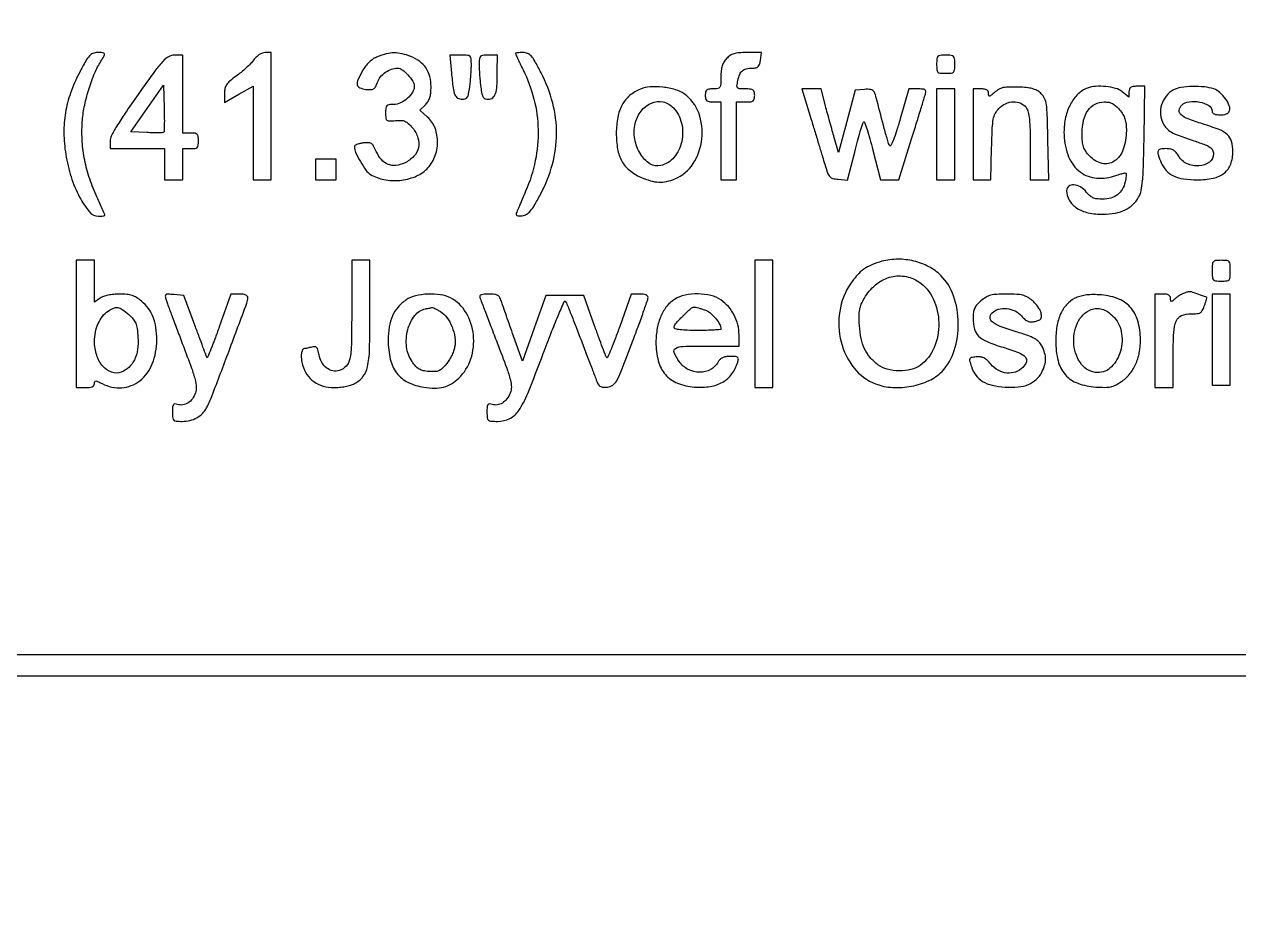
# Model space of a CAD drawing. Extents: x 56 to 1133, y 13 to 780.
# Drawn here: x 1006.15 to 1045.68, y 685.38 to 714.18 of the extents above; entities that cross this region are included whole.
import ezdxf

# ---------------------------------------------------------------- set-up
doc = ezdxf.new("R2010")
doc.units = 0
doc.header["$MEASUREMENT"] = 0

msp = doc.modelspace()

# ---------------------------------------------------------------- linework, layer by layer
for points in [[(1017.40694, 575.895877, -0.000001), (1070.584681, 576.252606, -0.000002), (1122.697079, 576.601864, -0.000762)], [(949.508039, 401.901185, -0.000001), (949.529232, 360.757398, -0.000095)], [(949.909968, 360.762414, -0.000001), (949.931161, 401.901185, -0.259795)], [(529.032925, 286.436984, -0.000002), (529.83462, 265.012438, -0.000004), (530.769888, 240.009811, -0.000003), (531.839084, 211.4154, 0.000001), (532.991169, 180.601107, 0.000001), (534.178651, 148.843697, 0.000001), (535.23949, 120.47627, 0.000003), (535.941746, 101.701946, 0.000115)], [(1130.14234, 577.288816, 0.000001), (1112.945079, 577.188951, 0.000111)], [(982.119406, 692.959489, 0.000005), (1054.580027, 692.958571, 0.000005), (1127.038215, 692.959144, 0.035582)], [(709.138363, 517.551959, 0.000072), (709.121796, 442.82444, 0.000019), (709.1172, 324.090018, -0.000009), (709.114218, 161.564965, -0.000147)], [(709.450724, 554.916273, 0.000002), (709.414274, 575.305401, 0.198447)], [(528.70788, 577.073614, 0.000003), (528.686579, 549.005158, 0.000159)], [(1130.319428, 549.297508, 0.000003), (1130.298148, 577.178284, 0.310328)], [(999.895262, 130.411957, -0.000016), (999.889323, 214.686923, -0.00001), (999.8874, 314.7966)], [(977.723738, 697.380759, -0.000011), (977.722823, 736.358283, -0.000011), (977.723684, 775.335814, -0.056695)], [(1131.442712, 775.016829, -0.000014), (1131.443689, 736.357733, -0.000014), (1131.442532, 697.691612, -0.046875)], [(949.534419, 437.103757, -0.000003), (949.50785, 417.314747, -0.198562)], [(949.93135, 417.399347, -0.000003), (949.904781, 437.177782, -0.000198)], [(1128.344614, 779.62665, 0.000013), (1110.344032, 779.647327, 0.00022)], [(1087.762707, 779.662731, 0.000072), (1054.539, 779.665964, 0.000045), (1012.645805, 779.660199, 0.000367), (993.484772, 779.641753, 0.000073), (980.860027, 779.618477, 0.065274)], [(867.494661, 577.364799, 0.000005), (856.344487, 577.379916, 0.00021)], [(1128.2679, 693.6777), (1055.1312, 693.652906, -0.000069), (1021.112034, 693.6461, -0.000238), (999.008298, 693.655279, -0.000033), (982.023297, 693.671557, -0.028092)], [(1130.3406, 435.948782, 0.000028), (1130.336459, 510.110125, 0.000161)]]:
    msp.add_lwpolyline(points, format="xyb")
for points in [[(1007.941847, 712.60695, 0.034251), (1007.654179, 711.94451, 0.043935), (1007.48765, 711.301443, 0.04449), (1007.43729, 710.645789, 0.036541), (1007.49715, 709.945846, 0.037741), (1007.6722, 709.210854, 0.044613), (1007.949325, 708.552496, 0.049852), (1008.268469, 708.072959, 0.22466), (1008.564661, 707.9328, 0.014497), (1008.643534, 707.935087, 0.023773), (1008.709964, 707.942123, 0.020449), (1008.760555, 707.95206, 0.346988), (1008.7704, 707.964538, 0.101573), (1008.765578, 707.988029, 0.000758), (1008.687163, 708.170227, 0.002804), (1008.595654, 708.378748, 0.00179), (1008.487041, 708.620188, -0.028452), (1008.25095, 709.229927, -0.032889), (1008.098785, 709.833955, -0.033623), (1008.029432, 710.440705, -0.03246), (1008.040744, 711.058536, -0.0322), (1008.11427, 711.553114, -0.022996), (1008.257075, 712.094407, -0.023336), (1008.441644, 712.599109, -0.045728), (1008.642338, 712.9766, 0.014185), (1008.750279, 713.151997, 0.231391), (1008.754878, 713.219007, 0.283295), (1008.705216, 713.255402, 0.020078), (1008.526027, 713.2626, 0.094565), (1008.379559, 713.234648, 0.11699), (1008.266036, 713.155295, 0.054852), (1008.145856, 712.986321, 0.007617)], [(1009.84905, 711.893118, 0.00508), (1009.429314, 711.288833, 0.014512), (1009.154061, 710.857418, 0.017263), (1008.980504, 710.542994, 0.118004), (1008.9396, 710.372092), (1008.9396, 710.1324), (1009.8279, 710.1324), (1010.7162, 710.1324), (1010.7162, 709.6248), (1010.7162, 709.1172), (1011.0123, 709.1172), (1011.3084, 709.1172), (1011.3084, 709.6248), (1011.3084, 710.1324), (1011.5622, 710.1324, 0.030723), (1011.705044, 710.141185, 0.167168), (1011.7737, 710.1747, 0.167168), (1011.807215, 710.243356, 0.030723), (1011.816, 710.3862, 0.030723), (1011.807215, 710.529044, 0.167168), (1011.7737, 710.5977, 0.167168), (1011.705044, 710.631215, 0.030723), (1011.5622, 710.64), (1011.3084, 710.64), (1011.3084, 711.909), (1011.3084, 713.178), (1011.03345, 713.176226, 0.126496), (1010.844652, 713.126383, 0.079068), (1010.664077, 712.984034, 0.029213), (1010.411634, 712.676296, 0.002837)], [(1013.611396, 713.016129, -0.03348), (1013.514846, 712.902329, -0.0138), (1013.370022, 712.76114, -0.013582), (1013.205803, 712.61771, -0.016993), (1013.045586, 712.494188, 0.017473), (1012.838345, 712.334095, 0.070599), (1012.731243, 712.216124, 0.097491), (1012.679136, 712.093501, 0.051908), (1012.662, 711.928883), (1012.662, 711.639048), (1013.1273, 711.901647), (1013.5926, 712.164247), (1013.5926, 710.640723), (1013.5926, 709.1172), (1013.8887, 709.1172), (1014.1848, 709.1172), (1014.1848, 711.1899), (1014.1848, 713.2626), (1013.98921, 713.2626, 0.090688), (1013.897006, 713.245738, 0.05412), (1013.797281, 713.195093, 0.048416), (1013.699098, 713.116539, 0.040675)], [(1017.645775, 713.127687, 0.04782), (1017.505523, 713.052994, 0.040778), (1017.373757, 712.949365, 0.039474), (1017.256473, 712.821931, 0.03827), (1017.159325, 712.676377, 0.022363), (1017.008554, 712.37758, 0.148324), (1016.987458, 712.213792, 0.256508), (1017.06519, 712.115394, 0.071068), (1017.262287, 712.063359, 0.029098), (1017.426604, 712.053812, 0.137095), (1017.516729, 712.07901, 0.139854), (1017.579769, 712.146983, 0.030731), (1017.643664, 712.294632, -0.084799), (1017.743688, 712.47089, -0.067774), (1017.903716, 712.62, -0.067929), (1018.097371, 712.720598, -0.086075), (1018.295726, 712.755, -0.16096), (1018.45002, 712.704009, -0.047836), (1018.636853, 712.535471, -0.048077), (1018.790243, 712.331653, -0.138137), (1018.8378, 712.1628, -0.139549), (1018.781275, 711.964216, -0.073766), (1018.614567, 711.767045, -0.071505), (1018.390505, 711.620603, -0.109465), (1018.164845, 711.5706, 0.030264), (1018.016498, 711.561613, 0.17704), (1017.948009, 711.526696, 0.163692), (1017.915233, 711.454156, 0.024972), (1017.9072, 711.293414, 0.02315), (1017.915157, 711.121641, 0.210299), (1017.95075, 711.05758, 0.172947), (1018.026194, 711.033696, 0.014792), (1018.231717, 711.047176, -0.032228), (1018.415259, 711.052803, -0.09352), (1018.538664, 711.025169, -0.088963), (1018.647, 710.953532, -0.027403), (1018.781617, 710.810271, -0.094139), (1018.961749, 710.48958, -0.137358), (1018.978191, 710.167779, -0.136022), (1018.824898, 709.881998, -0.091505), (1018.522896, 709.663847, -0.085166), (1018.24087, 709.584838, -0.123465), (1017.986034, 709.621391, -0.118304), (1017.771025, 709.776079, -0.074163), (1017.604693, 710.039293, 0.022266), (1017.516246, 710.217795, 0.122591), (1017.443723, 710.295875, 0.141419), (1017.34833, 710.325105, 0.033157), (1017.179744, 710.316681, 0.029434), (1017.069528, 710.297186, 0.043656), (1016.976525, 710.266244, 0.052449), (1016.911247, 710.229453, 0.242799), (1016.892, 710.192155, 0.108974), (1016.933264, 710.005073, 0.023859), (1017.086949, 709.711232, 0.024454), (1017.26916, 709.432206, 0.096499), (1017.418421, 709.292878, 0.093493), (1017.853987, 709.122861, 0.070371), (1018.368723, 709.099582, 0.070987), (1018.865066, 709.219495, 0.099155), (1019.246833, 709.467685, 0.104858), (1019.50396, 709.853605, 0.091072), (1019.599306, 710.330984, 0.093752), (1019.518253, 710.799042, 0.12021), (1019.273037, 711.159249), (1019.025598, 711.382398), (1019.206649, 711.563449, 0.058275), (1019.291822, 711.671182, 0.062646), (1019.34738, 711.793149, 0.051373), (1019.378022, 711.944586, 0.024252), (1019.3877, 712.144, 0.060522), (1019.346964, 712.479305, 0.086512), (1019.226564, 712.753033, 0.08709), (1019.021372, 712.96861, 0.062163), (1018.730338, 713.132233, 0.039658), (1018.447425, 713.222461, 0.058478), (1018.188636, 713.251733, 0.058315), (1017.929567, 713.220314, 0.03917)], [(1020.052282, 712.592899, 0.008758), (1020.105666, 712.110387, 0.065038), (1020.164391, 711.887481, 0.161132), (1020.256159, 711.780066, 0.136914), (1020.400452, 711.7398, 0.088715), (1020.502492, 711.758049, 0.166336), (1020.566738, 711.810384, 0.090243), (1020.608865, 711.916609, 0.015337), (1020.645201, 712.132308, 0.009175), (1020.665816, 712.306396, 0.00621), (1020.683196, 712.505453, 0.006258), (1020.695198, 712.698281, 0.012412), (1020.699, 712.851408, 0.017945), (1020.691467, 713.06124, 0.189466), (1020.655149, 713.137145, 0.174488), (1020.575378, 713.171299, 0.014761), (1020.348451, 713.178), (1019.997903, 713.178)], [(1020.9528, 712.851408, 0.012412), (1020.956602, 712.698281, 0.006258), (1020.968604, 712.505453, 0.00621), (1020.985984, 712.306396, 0.009175), (1021.006599, 712.132308, 0.015368), (1021.042888, 711.916967, 0.089834), (1021.084989, 711.810596, 0.165816), (1021.149065, 711.758131, 0.089603), (1021.250532, 711.7398, 0.172506), (1021.392751, 711.790372, 0.144879), (1021.48353, 711.923137, 0.064821), (1021.530869, 712.179612, 0.01272), (1021.543845, 712.64925), (1021.545, 713.178), (1021.2489, 713.178, 0.022491), (1021.065882, 713.169763, 0.188273), (1020.993125, 713.133522, 0.168453), (1020.959832, 713.055363, 0.017233)], [(1022.1372, 713.228982, 0.107636), (1022.142477, 713.204751, 0.001339), (1022.209234, 713.059794, 0.003879), (1022.288437, 712.89243, 0.002522), (1022.382422, 712.700232, -0.05298), (1022.737706, 711.738859, -0.05677), (1022.872192, 710.746585, -0.056254), (1022.780385, 709.741567, -0.050421), (1022.466707, 708.742569, 0.000009), (1022.364966, 708.505233, 0.000012), (1022.271424, 708.286997, 0.000009), (1022.193008, 708.104028, 0.000106), (1022.162076, 708.031808, 0.139526), (1022.155771, 707.98251, 0.256934), (1022.179646, 707.951302, 0.110857), (1022.24145, 707.939163, 0.022175), (1022.35422, 707.947208, 0.09878), (1022.495528, 707.992859, 0.088327), (1022.614975, 708.090562, 0.04635), (1022.746206, 708.275802, 0.008745), (1022.947469, 708.638806, 0.056067), (1023.336852, 709.623004, 0.065069), (1023.472086, 710.6204, 0.065069), (1023.346456, 711.619051, 0.056068), (1022.966561, 712.60695, 0.007621), (1022.762146, 712.986186, 0.054777), (1022.641707, 713.155225, 0.116761), (1022.528053, 713.23463, 0.094619), (1022.381573, 713.2626, 0.01292), (1022.287884, 713.260179, 0.021261), (1022.208984, 713.252725, 0.01672), (1022.148007, 713.242248, 0.355767)], [(1029.004547, 713.066797, 0.054259), (1028.918535, 712.952657, 0.059118), (1028.862012, 712.825835, 0.049969), (1028.830625, 712.672036, 0.02537), (1028.8206, 712.474597, -0.011144), (1028.815018, 712.224193, -0.13199), (1028.785908, 712.132383, -0.216541), (1028.719808, 712.089566, -0.037092), (1028.5668, 712.0782, 0.030103), (1028.43029, 712.069974, 0.144586), (1028.35953, 712.039425, 0.173074), (1028.323708, 711.978747, 0.047675), (1028.313, 711.8667, 0.047675), (1028.323708, 711.754653, 0.173074), (1028.35953, 711.693975, 0.144586), (1028.43029, 711.663426, 0.030103), (1028.5668, 711.6552), (1028.8206, 711.6552), (1028.8206, 710.3862), (1028.8206, 709.1172), (1029.0744, 709.1172), (1029.3282, 709.1172), (1029.3282, 710.3862), (1029.3282, 711.6552), (1029.6243, 711.6552, 0.021436), (1029.790588, 711.662333, 0.13443), (1029.86964, 711.691457, 0.189121), (1029.908669, 711.751456, 0.050766), (1029.9204, 711.8667, 0.051322), (1029.908498, 711.982351, 0.191288), (1029.868968, 712.042278, 0.132769), (1029.788633, 712.07121, 0.020424), (1029.617578, 712.0782, -0.014962), (1029.424919, 712.083966, -0.19928), (1029.362462, 712.114387, -0.219462), (1029.343194, 712.178475, -0.01841), (1029.374407, 712.35315, -0.042009), (1029.436263, 712.554821, -0.122229), (1029.520899, 712.672172, -0.127421), (1029.648248, 712.73357, -0.047525), (1029.847348, 712.753705, 0.049551), (1029.963831, 712.76596, 0.143843), (1030.034589, 712.803663, 0.127699), (1030.078615, 712.876866, 0.035445), (1030.107646, 713.0088), (1030.144896, 713.2626), (1029.666695, 713.2626, 0.016517), (1029.410541, 713.254136, 0.05542), (1029.245519, 713.224654, 0.076651), (1029.121152, 713.166026, 0.05583)], [(1035.8424, 712.8819, 0.021868), (1035.850276, 712.701904, 0.176278), (1035.8847, 712.6281, 0.176278), (1035.958504, 712.593676, 0.021868), (1036.1385, 712.5858, 0.021868), (1036.318496, 712.593676, 0.176278), (1036.3923, 712.6281, 0.176278), (1036.426724, 712.701904, 0.021868), (1036.4346, 712.8819, 0.021868), (1036.426724, 713.061896, 0.176278), (1036.3923, 713.1357, 0.176278), (1036.318496, 713.170124, 0.021868), (1036.1385, 713.178, 0.021868), (1035.958504, 713.170124, 0.176278), (1035.8847, 713.1357, 0.176278), (1035.850276, 713.061896, 0.021868)], [(1010.687158, 710.667358, -0.188439), (1010.656226, 710.653807, -0.005369), (1010.509203, 710.649448, -0.010203), (1010.333469, 710.649712, -0.006759), (1010.131824, 710.656859), (1009.61243, 710.6823), (1010.143165, 711.4437), (1010.6739, 712.2051), (1010.698499, 711.454199, -0.004615), (1010.70533, 711.163792, -0.007176), (1010.705315, 710.913318, -0.002773), (1010.701051, 710.699725, -0.192292)], [(1026.19974, 712.072953, 0.076451), (1025.850385, 711.858334, 0.092085), (1025.607365, 711.560048, 0.079947), (1025.465524, 711.159637, 0.043686), (1025.416723, 710.639652, 0.044185), (1025.459443, 710.12018, 0.083381), (1025.597994, 709.724401, 0.094486), (1025.843543, 709.427813, 0.071269), (1026.205357, 709.206701, 0.02889), (1026.532604, 709.087805, 0.059665), (1026.80038, 709.041414, 0.066712), (1027.051716, 709.061784, 0.045451), (1027.325617, 709.147997, 0.152734), (1027.916632, 709.644695, 0.115249), (1028.200588, 710.449264, 0.11509), (1028.098873, 711.29727, 0.152024), (1027.630441, 711.913101, 0.085921), (1027.338849, 712.053006, 0.04119), (1026.930133, 712.133137, 0.041192), (1026.514077, 712.145177, 0.086433)], [(1031.760384, 711.08415, -0.000048), (1031.885612, 710.669446, -0.000045), (1032.013568, 710.24542, -0.000045), (1032.12709, 709.868985, -0.000154), (1032.200624, 709.6248, 0.012319), (1032.293478, 709.341601, 0.097275), (1032.363619, 709.22336, 0.148915), (1032.460998, 709.164218, 0.041329), (1032.639198, 709.134083), (1032.937808, 709.108667), (1033.175685, 710.022383, -0.003577), (1033.270713, 710.376976, -0.005324), (1033.359386, 710.685761, -0.002463), (1033.438801, 710.946908, -0.104207), (1033.46701, 710.997599, -0.573152), (1033.496062, 710.992145, -0.006092), (1033.577581, 710.755817, -0.011219), (1033.669446, 710.456233, -0.006279), (1033.768367, 710.088149), (1034.016276, 709.1172), (1034.316657, 709.1172), (1034.617037, 709.1172), (1035.029696, 710.44965, 0.000328), (1035.19075, 710.970898, 0.000468), (1035.333088, 711.434182, 0.000257), (1035.452896, 711.826158, 0.006976), (1035.483044, 711.93015, 0.099144), (1035.488282, 712.004249, 0.23279), (1035.458457, 712.049327, 0.114389), (1035.383651, 712.072556, 0.018324), (1035.229704, 712.0782), (1034.935674, 712.0782), (1034.656024, 711.098377, -0.007149), (1034.537427, 710.704282, -0.017418), (1034.43586, 710.418471, -0.019901), (1034.353599, 710.232307, -0.604925), (1034.31341, 710.231227, -0.047651), (1034.281559, 710.303644, -0.005558), (1034.227892, 710.472335, -0.006632), (1034.168819, 710.674989, -0.005378), (1034.110701, 710.8938, 0.001435), (1033.879788, 711.791647, 0.057547), (1033.806477, 711.980901, 0.236125), (1033.704445, 712.054129, 0.060869), (1033.495834, 712.061885), (1033.188794, 712.0359), (1032.920922, 711.0207), (1032.65305, 710.0055), (1032.511411, 710.490749, -0.002374), (1032.44678, 710.716144, -0.001268), (1032.368919, 710.995342, -0.001262), (1032.290864, 711.280809, -0.00197), (1032.225229, 711.527099), (1032.080686, 712.0782), (1031.770397, 712.0782), (1031.460109, 712.0782)], [(1037.9574, 712.107299, 0.034118), (1037.898313, 712.078644, 0.01507), (1037.824287, 712.033269, 0.014834), (1037.748422, 711.98028, 0.019323), (1037.68245, 711.927149, -0.010407), (1037.593191, 711.852602, -0.189584), (1037.558432, 711.841838, -0.36006), (1037.53882, 711.860691, -0.028491), (1037.5344, 711.938188, 0.124212), (1037.518446, 712.001419, 0.144075), (1037.474911, 712.045382, 0.093971), (1037.397975, 712.070599, 0.032345), (1037.2806, 712.0782), (1037.0268, 712.0782), (1037.0268, 710.5977), (1037.0268, 709.1172), (1037.316, 709.1172), (1037.605201, 709.1172), (1037.63325, 710.168142, -0.004199), (1037.655592, 710.804711, -0.034568), (1037.688158, 711.092736, -0.07525), (1037.75094, 711.274888, -0.068267), (1037.866397, 711.437142, -0.093329), (1038.085809, 711.597085, -0.102871), (1038.340929, 711.659181, -0.113664), (1038.579919, 711.612569, -0.136031), (1038.756303, 711.467176, -0.094563), (1038.821721, 711.321644, -0.03263), (1038.860594, 711.093333, -0.020483), (1038.882072, 710.74987, -0.005373), (1038.888, 710.198176), (1038.888, 709.1172), (1039.190055, 709.1172), (1039.49211, 709.1172), (1039.465005, 710.426384, 0.002949), (1039.4438, 711.223445, 0.027431), (1039.413776, 711.566303, 0.06762), (1039.356462, 711.76772, 0.093714), (1039.250836, 711.922398, 0.061301), (1039.134476, 712.013139, 0.059332), (1038.998332, 712.074158, 0.045067), (1038.821142, 712.112434, 0.018112), (1038.574036, 712.133852, 0.010704), (1038.377231, 712.139528, 0.012615), (1038.190883, 712.136209, 0.011537), (1038.034471, 712.125854, 0.073672)], [(1040.7492, 712.103053, 0.107922), (1040.443557, 711.90909, 0.075679), (1040.199527, 711.58081, 0.067033), (1040.04136, 711.153229, 0.055165), (1039.9878, 710.669251, 0.082957), (1040.10888, 709.944501, 0.129536), (1040.458223, 709.421286, 0.146911), (1040.98371, 709.178557, 0.118746), (1041.60506, 709.238018, -0.010028), (1041.747001, 709.283758, -0.015367), (1041.871848, 709.317096, -0.009814), (1041.975124, 709.339173, -0.249057), (1042.001797, 709.331003, -0.202473), (1042.011909, 709.30611, -0.016497), (1042.008554, 709.234293, -0.020096), (1041.997917, 709.145972, -0.014041), (1041.979155, 709.047422, -0.076931), (1041.885955, 708.806962, -0.09984), (1041.730034, 708.630024, -0.096143), (1041.512733, 708.522974, -0.066608), (1041.24049, 708.486545, -0.031007), (1041.060729, 708.497704, -0.072618), (1040.931224, 708.533402, -0.078952), (1040.823933, 708.602404, -0.042163), (1040.71532, 708.717273, 0.088507), (1040.526035, 708.883659, 0.114932), (1040.307172, 708.955142, 0.180128), (1040.142029, 708.909508, 0.240682), (1040.0724, 708.773238, 0.132706), (1040.158791, 708.453473, 0.116743), (1040.397543, 708.202362, 0.092138), (1040.776914, 708.044451, 0.055), (1041.264772, 707.995116, 0.042198), (1041.659907, 708.03215, 0.067288), (1041.982297, 708.136194, 0.077198), (1042.233757, 708.308463, 0.07914), (1042.418618, 708.547582, 0.073741), (1042.498317, 708.763936, 0.028748), (1042.545507, 709.079907, 0.015643), (1042.575194, 709.578352, 0.002937), (1042.5956, 710.49195), (1042.6231, 712.1628), (1042.36295, 712.1628, 0.028985), (1042.230175, 712.155097, 0.119857), (1042.15533, 712.127395, 0.170683), (1042.116034, 712.074575, 0.075523), (1042.1028, 711.98746), (1042.1028, 711.812119), (1041.879891, 711.98746, 0.100033), (1041.668446, 712.0941, 0.041482), (1041.352361, 712.153185, 0.04125), (1041.019089, 712.15966, 0.071984)], [(1043.550312, 712.04474, 0.099075), (1043.312791, 711.843208, 0.093265), (1043.164888, 711.561651, 0.093868), (1043.129997, 711.247202, 0.101975), (1043.21495, 710.951688, 0.069093), (1043.330776, 710.789838, 0.074701), (1043.483591, 710.670609, 0.04071), (1043.732722, 710.55573, 0.007235), (1044.2178, 710.3862, -0.007966), (1044.581772, 710.258398, -0.058352), (1044.746092, 710.174891, -0.13289), (1044.824124, 710.085886, -0.114389), (1044.8523, 709.96434, -0.234102), (1044.719818, 709.696891, -0.146633), (1044.386166, 709.571395, -0.123062), (1043.992358, 709.641561, -0.159424), (1043.722433, 709.886745, 0.041101), (1043.639949, 710.007478, 0.088932), (1043.555111, 710.080677, 0.090204), (1043.450939, 710.119243, 0.043201), (1043.30835, 710.131865, 0.044485), (1043.121205, 710.115549, 0.274523), (1043.050991, 710.054988, 0.165237), (1043.051491, 709.938285, 0.015997), (1043.153635, 709.670002, 0.089941), (1043.315282, 709.420662, 0.093819), (1043.552088, 709.248319, 0.074634), (1043.881349, 709.14897, 0.036029), (1044.321675, 709.1172, 0.051379), (1044.846076, 709.171229, 0.116141), (1045.205602, 709.338987, 0.138703), (1045.414002, 709.626426, 0.088146), (1045.4868, 710.036158, 0.067097), (1045.442422, 710.365374, 0.141705), (1045.309039, 710.583161, 0.092496), (1045.037251, 710.751774, 0.01869), (1044.497999, 710.93855, -0.017067), (1044.025886, 711.100358, -0.092286), (1043.795592, 711.241036, -0.245327), (1043.741402, 711.386223, -0.166893), (1043.820423, 711.54788, -0.168944), (1044.057182, 711.662443, -0.076988), (1044.40515, 711.649308, -0.08421), (1044.706584, 711.536045, -0.266918), (1044.81, 711.356123, 0.31897), (1044.875826, 711.263436, 0.083497), (1045.066092, 711.230949, 0.075643), (1045.270235, 711.261487, 0.230165), (1045.369926, 711.35472, 0.186497), (1045.369526, 711.524811, 0.059981), (1045.248457, 711.751288, 0.057927), (1045.064246, 711.958599, 0.098612), (1044.865162, 712.075785, 0.060141), (1044.562674, 712.141934, 0.029699), (1044.168963, 712.156024, 0.029004), (1043.790414, 712.125067, 0.091887)], [(1027.274944, 711.46485, -0.129685), (1027.541201, 710.963086, -0.111796), (1027.545545, 710.364742, -0.119337), (1027.296057, 709.85214, -0.161814), (1026.862705, 709.580787, -0.206544), (1026.511879, 709.640564, -0.112155), (1026.201501, 709.959822, -0.09323), (1026.019138, 710.441394, -0.099804), (1026.030644, 710.944277, -0.107628), (1026.223045, 711.356964, -0.131722), (1026.558651, 711.61645, -0.151694), (1026.942684, 711.653099, -0.156013)], [(1041.79918, 711.394909, -0.037655), (1041.90705, 711.245154, -0.059517), (1041.972954, 711.101478, -0.053438), (1042.00738, 710.935398, -0.02441), (1042.0182, 710.713908, -0.082948), (1041.917478, 710.110944, -0.159808), (1041.625089, 709.724702, -0.214926), (1041.2282, 709.651464, -0.145643), (1040.825442, 709.887547, -0.03397), (1040.693949, 710.049012, -0.075438), (1040.622989, 710.190475, -0.061719), (1040.589444, 710.363898, -0.016948), (1040.58, 710.642456, -0.057088), (1040.628167, 711.062948, -0.097642), (1040.772592, 711.383963, -0.1201), (1041.002601, 711.583388, -0.119374), (1041.2991, 711.6552, -0.049183), (1041.444661, 711.640847, -0.070954), (1041.566521, 711.597981, -0.064528), (1041.679569, 711.519174, -0.033418)], [(1007.8398, 704.4219), (1007.8398, 702.3492), (1008.1359, 702.3492, 0.025282), (1008.272798, 702.356126, 0.077648), (1008.362331, 702.379569, 0.133098), (1008.413079, 702.420249, 0.158928), (1008.432, 702.478273, -0.079818), (1008.442397, 702.542987, -0.323694), (1008.4729, 702.565045, -0.110798), (1008.533771, 702.551389, -0.008965), (1008.681599, 702.478273, 0.136262), (1009.321184, 702.344359, 0.153276), (1009.905582, 702.570117, 0.132532), (1010.314566, 703.125854, 0.092036), (1010.460542, 703.895867, 0.035467), (1010.432855, 704.307844, 0.059442), (1010.34484, 704.643075, 0.066242), (1010.189353, 704.922497, 0.057867), (1009.959812, 705.1661, 0.035125), (1009.801281, 705.281514, 0.062123), (1009.654771, 705.349591, 0.055305), (1009.484574, 705.384161, 0.022477), (1009.248033, 705.3948, 0.023969), (1009.057522, 705.385662, 0.02772), (1008.877916, 705.358281, 0.030275), (1008.725287, 705.316493, 0.070928), (1008.620024, 705.263103), (1008.432, 705.131406), (1008.432, 705.813003), (1008.432, 706.4946), (1008.1359, 706.4946), (1007.8398, 706.4946)], [(1016.804709, 704.86605, -0.004296), (1016.793164, 703.739024, -0.046055), (1016.742629, 703.28513, -0.132604), (1016.623183, 703.047989, -0.134095), (1016.401083, 702.904395, -0.130298), (1016.191161, 702.89427, -0.112275), (1015.990314, 702.987492, -0.099695), (1015.831754, 703.170518, -0.082616), (1015.743114, 703.413118, 0.019603), (1015.705512, 703.577678, 0.121336), (1015.66385, 703.652981, 0.202903), (1015.603209, 703.680323, 0.071477), (1015.506511, 703.668714, -0.006343), (1015.433757, 703.650174, -0.007238), (1015.363681, 703.634331, -0.006622), (1015.30391, 703.622548, -0.040061), (1015.272501, 703.619355, 0.277291), (1015.204244, 703.57635, 0.087153), (1015.167831, 703.455964, 0.06006), (1015.167852, 703.281315, 0.037343), (1015.207552, 703.080049, 0.080936), (1015.347364, 702.775935, 0.0892), (1015.572845, 702.543574, 0.086181), (1015.872105, 702.398808, 0.069768), (1016.225892, 702.3492, 0.026226), (1016.405161, 702.35861, 0.021172), (1016.595918, 702.386898, 0.021661), (1016.770091, 702.428208, 0.050307), (1016.894769, 702.477532, 0.108404), (1017.169524, 702.705786, 0.112328), (1017.319131, 703.025308, 0.047706), (1017.385272, 703.579225, 0.005876), (1017.3996, 704.798399), (1017.3996, 706.4946), (1017.1035, 706.4946), (1016.8074, 706.4946)], [(1034.063196, 706.462014, 0.033814), (1033.73078, 706.349881, 0.057062), (1033.473918, 706.207232, 0.056715), (1033.254904, 706.009548, 0.032967), (1033.03823, 705.728819, 0.109747), (1032.687788, 704.832743, 0.100523), (1032.73359, 703.841955, 0.105818), (1033.154212, 702.987449, 0.135244), (1033.858435, 702.470024, 0.078144), (1034.409986, 702.353135, 0.060054), (1035.025123, 702.394471, 0.061456), (1035.596641, 702.577431, 0.094236), (1036.018414, 702.878854, 0.115692), (1036.418176, 703.557981, 0.078806), (1036.547655, 704.448543, 0.078891), (1036.395245, 705.334487, 0.116474), (1035.978119, 706.000224, 0.073608), (1035.585532, 706.287803, 0.062239), (1035.103609, 706.469725, 0.060699), (1034.579533, 706.530465, 0.063052)], [(1044.81, 706.1562, 0.01583), (1044.816754, 705.942921, 0.165362), (1044.849656, 705.863121, 0.192545), (1044.922092, 705.826187, 0.022778), (1045.1061, 705.8178, 0.022778), (1045.290108, 705.826187, 0.192545), (1045.362544, 705.863121, 0.165362), (1045.395446, 705.942921, 0.01583), (1045.4022, 706.1562, 0.01583), (1045.395446, 706.369479, 0.165362), (1045.362544, 706.449279, 0.192545), (1045.290108, 706.486213, 0.022778), (1045.1061, 706.4946, 0.022778), (1044.922092, 706.486213, 0.192545), (1044.849656, 706.449279, 0.165362), (1044.816754, 706.369479, 0.01583)], [(1035.258839, 705.795967, -0.139673), (1035.732709, 705.240969, -0.103191), (1035.912616, 704.449478, -0.102887), (1035.761197, 703.650094, -0.138001), (1035.307446, 703.073253, -0.099055), (1035.006967, 702.934523, -0.062579), (1034.621869, 702.891961, -0.062313), (1034.236104, 702.946081, -0.095333), (1033.933448, 703.093754, -0.05421), (1033.675756, 703.334949, -0.067343), (1033.497198, 703.610088, -0.060656), (1033.385945, 703.945794, -0.034393), (1033.330318, 704.370995, -0.014514), (1033.3203, 704.68099, -0.04552), (1033.338535, 704.888376, -0.055924), (1033.391326, 705.065019, -0.031431), (1033.491849, 705.265398, -0.084364), (1033.849069, 705.692832, -0.104026), (1034.304189, 705.940879, -0.111428), (1034.79578, 705.975229, -0.109018)], [(1010.76234, 705.210002, 0.012698), (1010.806661, 705.079571, 0.00077), (1010.949916, 704.692534, 0.00115), (1011.122341, 704.232129, 0.00085), (1011.315147, 703.723506, -0.003569), (1011.590337, 702.985468, -0.023715), (1011.707281, 702.610527, -0.049971), (1011.744973, 702.369398, -0.097968), (1011.717946, 702.17777, -0.070663), (1011.61862, 701.985351, -0.094728), (1011.477215, 701.849793, -0.107072), (1011.310067, 701.786483, -0.114514), (1011.136004, 701.800314, 0.068308), (1011.0473, 701.815626, 0.260012), (1010.999091, 701.79088, 0.132287), (1010.975209, 701.719945, 0.01543), (1010.97, 701.551201, 0.021286), (1010.977962, 701.36427, 0.18426), (1011.013546, 701.290524, 0.172668), (1011.090442, 701.256659, 0.01822), (1011.289576, 701.2494, 0.059243), (1011.538709, 701.279023, 0.068917), (1011.76058, 701.36618, 0.071383), (1011.944266, 701.507113, 0.070724), (1012.081585, 701.69442, 0.031901), (1012.261764, 702.089774, 0.001313), (1012.813186, 703.549385, 0.000539), (1013.391497, 705.097489, 0.089344), (1013.4234, 705.274603, 0.175296), (1013.40473, 705.32622, 0.11698), (1013.353942, 705.364331, 0.073416), (1013.268744, 705.387388, 0.029816), (1013.14845, 705.394386), (1012.8735, 705.393973), (1012.495359, 704.32921, -0.00412), (1012.348332, 703.925785, -0.007434), (1012.220262, 703.598115, -0.003411), (1012.110877, 703.335217, -0.674404), (1012.089865, 703.335574, -0.002511), (1012.069838, 703.388444, -0.000045), (1011.96423, 703.671596, -0.000113), (1011.84126, 704.001619, -0.000075), (1011.700582, 704.3796), (1011.33865, 705.3525), (1011.019962, 705.379202, 0.010938), (1010.824152, 705.391302, 0.156501), (1010.757657, 705.372853, 0.292446), (1010.736076, 705.324611, 0.038468)], [(1018.575361, 705.202764, 0.067567), (1018.313818, 704.97157, 0.073545), (1018.132166, 704.685125, 0.0652), (1018.026705, 704.329272, 0.039434), (1017.991931, 703.890433, 0.055512), (1018.060741, 703.271176, 0.107579), (1018.270027, 702.821859, 0.117389), (1018.632292, 702.524784, 0.074226), (1019.156003, 702.359929, 0.037677), (1019.50744, 702.331236, 0.06558), (1019.797227, 702.367598, 0.071816), (1020.049468, 702.474001, 0.05541), (1020.286822, 702.655669, 0.123262), (1020.681649, 703.283295, 0.104695), (1020.76595, 704.063666, 0.108391), (1020.527843, 704.789567, 0.141087), (1020.022028, 705.267989, 0.082139), (1019.695104, 705.373917, 0.04866), (1019.284766, 705.395351, 0.048855), (1018.881174, 705.337369, 0.08738)], [(1020.973786, 705.28905, 0.002521), (1021.003062, 705.21106, 0.000049), (1021.156413, 704.80883, 0.000117), (1021.335542, 704.339453, 0.000079), (1021.540603, 703.80276, -0.002919), (1021.850615, 702.977348, -0.024861), (1021.96891, 702.599928, -0.059341), (1022.001024, 702.364335, -0.102768), (1021.964262, 702.170977, -0.064233), (1021.854365, 701.979476, -0.090711), (1021.709522, 701.847065, -0.104431), (1021.543746, 701.786259, -0.113174), (1021.372604, 701.800314, 0.068308), (1021.2839, 701.815626, 0.260012), (1021.235691, 701.79088, 0.132287), (1021.211809, 701.719945, 0.01543), (1021.2066, 701.551201, 0.022092), (1021.214994, 701.361303, 0.196927), (1021.252623, 701.288535, 0.163439), (1021.334323, 701.255839, 0.014167), (1021.561521, 701.2494, 0.119766), (1021.948938, 701.343549, 0.126739), (1022.24047, 701.603884, 0.051719), (1022.534903, 702.160724, 0.006236), (1023.038182, 703.456106, -0.003785), (1023.295648, 704.128539, -0.006499), (1023.52174, 704.684509, -0.001881), (1023.721652, 705.153425, -0.53735), (1023.756939, 705.159769, -0.093092), (1023.790945, 705.107509, -0.001294), (1023.934752, 704.756296, -0.003577), (1024.097883, 704.346553, -0.002341), (1024.28034, 703.872, 0.000161), (1024.462887, 703.390965, 0.000225), (1024.626504, 702.960815, 0.000135), (1024.764629, 702.598471, 0.002957), (1024.805701, 702.492695, 0.093622), (1024.849206, 702.423764, 0.112508), (1024.912466, 702.38076, 0.084231), (1025.002901, 702.361966, 0.033482), (1025.130027, 702.365795, 0.130501), (1025.300631, 702.429347, 0.111953), (1025.428986, 702.572285, 0.034296), (1025.575303, 702.882957, 0.002373), (1025.922822, 703.7874, 0.002335), (1026.125469, 704.330009, 0.003532), (1026.296294, 704.804318, 0.001384), (1026.438788, 705.21251, 0.083213), (1026.451694, 705.28905, 0.218281), (1026.432215, 705.331656, 0.086759), (1026.375734, 705.365441, 0.059963), (1026.288289, 705.387417, 0.031994), (1026.17685, 705.394386), (1025.9019, 705.393973), (1025.526956, 704.338181, -0.004933), (1025.379845, 703.936549, -0.008535), (1025.248602, 703.606077, -0.003223), (1025.132935, 703.333681, -0.529603), (1025.105885, 703.328515, -0.104033), (1025.079603, 703.368799, -0.00135), (1024.97055, 703.65159, -0.003839), (1024.84735, 703.981217, -0.002502), (1024.709942, 704.363571), (1024.360126, 705.3525), (1023.739112, 705.3525), (1023.118097, 705.3525), (1022.740804, 704.280979), (1022.363512, 703.209459), (1022.072657, 704.027179, -0.000734), (1021.954682, 704.360407, -0.000793), (1021.840716, 704.685461, -0.000747), (1021.743827, 704.964561, -0.003833), (1021.691507, 705.11985, 0.033611), (1021.628764, 705.274906, 0.13667), (1021.562039, 705.35047, 0.120805), (1021.461157, 705.385627, 0.023727), (1021.267954, 705.3948, 0.018481), (1021.117215, 705.389226, 0.0679), (1021.024063, 705.369419, 0.155401), (1020.979738, 705.335482, 0.245533)], [(1027.314031, 705.223536, 0.088497), (1027.062324, 705.000965, 0.06505), (1026.870356, 704.680932, 0.057635), (1026.749281, 704.282828, 0.044203), (1026.707589, 703.8297, 0.063391), (1026.783344, 703.217983, 0.115241), (1027.014442, 702.773319, 0.121991), (1027.407749, 702.492979, 0.076212), (1027.962128, 702.366482, 0.055768), (1028.475108, 702.386608, 0.093006), (1028.881865, 702.528715, 0.104378), (1029.178161, 702.793658, 0.086003), (1029.367392, 703.17405, 0.045931), (1029.389008, 703.281659, 0.258211), (1029.367028, 703.333798, 0.152882), (1029.300202, 703.359185, 0.014911), (1029.125378, 703.3644, 0.033502), (1028.98067, 703.354693, 0.071928), (1028.873356, 703.324117, 0.08852), (1028.793386, 703.26967, 0.076414), (1028.732315, 703.188315, -0.145318), (1028.486054, 702.939387, -0.127637), (1028.13062, 702.849286, -0.119547), (1027.757708, 702.941968, -0.118159), (1027.466824, 703.195447, -0.050745), (1027.300076, 703.488462, -0.384391), (1027.34573, 703.627163, -0.123711), (1027.579432, 703.692516, -0.006627), (1028.3553, 703.7028), (1029.4128, 703.7028), (1029.4128, 704.06367, 0.06111), (1029.372218, 704.394473, 0.058732), (1029.252765, 704.710422, 0.059213), (1029.064302, 704.987628, 0.064208), (1028.820643, 705.20445, 0.091058), (1028.495395, 705.348656, 0.05582), (1028.077999, 705.400761, 0.055447), (1027.655379, 705.359163, 0.084857)], [(1037.287091, 705.17578, 0.03318), (1037.152773, 705.046615, 0.078278), (1037.076558, 704.930888, 0.076329), (1037.038538, 704.795504, 0.030364), (1037.0268, 704.602404, 0.065178), (1037.072175, 704.255793, 0.136977), (1037.208958, 704.02373, 0.095723), (1037.483277, 703.845933, 0.022041), (1038.005429, 703.661153, -0.016288), (1038.507688, 703.489886, -0.109658), (1038.726541, 703.346611, -0.277442), (1038.763184, 703.191123, -0.119455), (1038.647932, 703.002132, -0.115653), (1038.412094, 702.855873, -0.107206), (1038.128931, 702.824245, -0.101286), (1037.845071, 702.913374, -0.092524), (1037.608476, 703.108904, 0.02808), (1037.484506, 703.241505, 0.074301), (1037.378678, 703.31619, 0.089181), (1037.267739, 703.349094, 0.054347), (1037.130668, 703.349348, 0.021338), (1036.97244, 703.325531, 0.232688), (1036.92259, 703.287689, 0.185708), (1036.915972, 703.219683, 0.013134), (1036.97272, 703.033924, 0.079995), (1037.119675, 702.753299, 0.09586), (1037.340029, 702.553062, 0.080396), (1037.651367, 702.42653, 0.040519), (1038.071983, 702.365288, 0.038758), (1038.500143, 702.371235, 0.074332), (1038.833087, 702.452626, 0.090403), (1039.084207, 702.613043, 0.086406), (1039.267268, 702.854031, 0.04494), (1039.358672, 703.07803, 0.074386), (1039.388949, 703.279574, 0.074476), (1039.358908, 703.480983, 0.045158), (1039.26779, 703.704559, 0.074838), (1039.168215, 703.842096, 0.072435), (1039.03155, 703.946019, 0.042805), (1038.814912, 704.042752, 0.009587), (1038.429971, 704.168282, -0.014126), (1037.91036, 704.342962, -0.077992), (1037.653273, 704.486167, -0.228258), (1037.583412, 704.627855, -0.201318), (1037.646209, 704.781466, -0.131139), (1037.852486, 704.900838, -0.090977), (1038.12233, 704.923114, -0.0869), (1038.393852, 704.847251, -0.104026), (1038.604314, 704.686217, 0.030023), (1038.718535, 704.568515, 0.087565), (1038.813764, 704.508054, 0.102052), (1038.915141, 704.488808, 0.050145), (1039.046158, 704.504075, 0.033068), (1039.17172, 704.540496, 0.143152), (1039.233652, 704.585918, 0.164557), (1039.256664, 704.653666, 0.047567), (1039.246168, 704.765206, 0.072513), (1039.21329, 704.86006, 0.031793), (1039.144514, 704.974279, 0.030626), (1039.054784, 705.088288, 0.035832), (1038.956069, 705.184227, 0.04357), (1038.798669, 705.294806, 0.069292), (1038.646489, 705.356823, 0.049473), (1038.449189, 705.386591, 0.012721), (1038.1266, 705.3948, 0.012718), (1037.800466, 705.386503, 0.051128), (1037.603665, 705.356148, 0.070663), (1037.45051, 705.292063, 0.040552)], [(1040.342474, 705.257733, 0.092695), (1040.073086, 705.050324, 0.077711), (1039.876795, 704.747222, 0.065092), (1039.75816, 704.349059, 0.039916), (1039.719071, 703.860185, 0.060593), (1039.797042, 703.219151, 0.119694), (1040.032548, 702.767152, 0.126481), (1040.438673, 702.488958, 0.071984), (1041.025061, 702.36689, 0.014849), (1041.318853, 702.357538, 0.050492), (1041.509261, 702.376406, 0.064292), (1041.666726, 702.430004, 0.036026), (1041.841641, 702.532139, 0.068353), (1042.117502, 702.782521, 0.066381), (1042.318865, 703.10036, 0.061846), (1042.440031, 703.480428, 0.047645), (1042.479125, 703.9143, 0.069088), (1042.391058, 704.52461, 0.116436), (1042.138402, 704.973039, 0.119291), (1041.717001, 705.254223, 0.074781), (1041.133499, 705.37352, 0.018526), (1040.88548, 705.377324, 0.030918), (1040.677498, 705.359912, 0.036168), (1040.499411, 705.320527, 0.045361)], [(1043.8794, 705.419382, 0.037571), (1043.820316, 705.392466, 0.016473), (1043.746287, 705.348542, 0.016194), (1043.670425, 705.296549, 0.020859), (1043.60445, 705.243749, -0.010407), (1043.515191, 705.169202, -0.189584), (1043.480432, 705.158438, -0.36006), (1043.46082, 705.177291, -0.028491), (1043.4564, 705.254788, 0.124212), (1043.440446, 705.318019, 0.144075), (1043.396911, 705.361982, 0.093971), (1043.319975, 705.387199, 0.032345), (1043.2026, 705.3948), (1042.9488, 705.3948), (1042.9488, 703.872), (1042.9488, 702.3492), (1043.2449, 702.3492), (1043.541, 702.3492), (1043.542247, 703.34325, -0.011131), (1043.561191, 704.148663, -0.084905), (1043.641822, 704.517578, -0.196125), (1043.813409, 704.693854, -0.108317), (1044.112925, 704.753247, 0.020371), (1044.317145, 704.757474, 0.112265), (1044.422097, 704.788226, 0.142547), (1044.490694, 704.857709, 0.040115), (1044.552838, 704.998521, 0.002457), (1044.586546, 705.096765, 0.003668), (1044.614961, 705.183014, 0.001589), (1044.638443, 705.256892, 0.07629), (1044.6408, 705.272248, 0.317166), (1044.621564, 705.299523, 0.002859), (1044.372404, 705.386697, 0.005503), (1044.133187, 705.465927, 0.110317), (1044.057126, 705.472721, 0.032733), (1044.029593, 705.467252, 0.007506), (1043.983953, 705.454298, 0.007729), (1043.931711, 705.437734, 0.007467)], [(1009.545307, 704.730576, -0.03478), (1009.691867, 704.580051, -0.078925), (1009.773988, 704.444592, -0.063958), (1009.819572, 704.273053, -0.016929), (1009.847407, 703.990326, -0.050473), (1009.832761, 703.590082, -0.077057), (1009.733164, 703.257841, -0.090185), (1009.553397, 703.008647, -0.101005), (1009.303744, 702.850505, -0.17768), (1008.994186, 702.846905, -0.129901), (1008.707662, 703.04226, -0.101433), (1008.504446, 703.403986, -0.076712), (1008.433247, 703.855051, -0.049952), (1008.462287, 704.15538, -0.056079), (1008.550333, 704.431904, -0.059982), (1008.690471, 704.665629, -0.075103), (1008.873341, 704.839764, -0.049784), (1009.0522, 704.940169, -0.144269), (1009.191581, 704.957751, -0.115899), (1009.336904, 704.897701, -0.026654)], [(1019.691857, 704.826683, -0.103521), (1019.904397, 704.632665, -0.061111), (1020.070575, 704.330311, -0.059575), (1020.1627, 703.986038, -0.08216), (1020.155834, 703.66664, -0.043695), (1020.118711, 703.533942, -0.024494), (1020.052033, 703.380146, -0.024276), (1019.968843, 703.230234, -0.036104), (1019.880779, 703.108771, -0.029751), (1019.748667, 702.969491, -0.089714), (1019.639141, 702.898766, -0.088635), (1019.511014, 702.870435, -0.028598), (1019.315857, 702.873631, -0.032947), (1019.127233, 702.900102, -0.081876), (1018.997601, 702.950185, -0.080253), (1018.889383, 703.039908, -0.030748), (1018.769625, 703.1952, -0.12023), (1018.592254, 703.672009, -0.091894), (1018.629336, 704.22924, -0.100982), (1018.854265, 704.693687, -0.1832), (1019.207864, 704.913473, 0.002858), (1019.278875, 704.927828, 0.003764), (1019.343464, 704.941777, 0.002744), (1019.397396, 704.954162, 0.036027), (1019.416947, 704.960279, -0.202501), (1019.437201, 704.959786, -0.007103), (1019.509766, 704.925788, -0.012192), (1019.595598, 704.881458, -0.008112)], [(1028.302946, 704.878028, -0.089648), (1028.472126, 704.78245, -0.045769), (1028.645381, 704.609493, -0.045796), (1028.779161, 704.415307, -0.128635), (1028.8206, 704.256901, -0.392299), (1028.803211, 704.238149, -0.0036), (1028.596939, 704.22406, -0.009525), (1028.351149, 704.213743, -0.005725), (1028.0592, 704.2104, -0.008266), (1027.727506, 704.215884, -0.022143), (1027.491995, 704.234135, -0.024019), (1027.331374, 704.261648, -0.351803), (1027.2978, 704.30346, -0.182852), (1027.342231, 704.420892, -0.013113), (1027.583756, 704.680339, -0.012948), (1027.838673, 704.927049, -0.187954), (1027.953516, 704.9718, -0.056641), (1028.000025, 704.966514, -0.008964), (1028.089341, 704.944254, -0.009846), (1028.194061, 704.913929, -0.008467)], [(1041.579955, 704.680333, -0.154909), (1041.852648, 704.175865, -0.11437), (1041.827385, 703.53761, -0.127281), (1041.532662, 703.023477, -0.209358), (1041.075569, 702.838609, -0.225786), (1040.562312, 703.100974, -0.140218), (1040.309436, 703.742455, -0.130047), (1040.426011, 704.456825, -0.19385), (1040.8761, 704.891034, -0.08569), (1041.047589, 704.92822, -0.083552), (1041.223222, 704.906303, -0.07285), (1041.401318, 704.82326, -0.046561)]]:
    msp.add_lwpolyline(points, format="xyb", close=True)
for points in [[(1035.8424, 710.5977), (1035.8424, 709.1172), (1036.1385, 709.1172), (1036.4346, 709.1172), (1036.4346, 710.5977), (1036.4346, 712.0782), (1036.1385, 712.0782), (1035.8424, 712.0782)], [(1015.623, 709.4556), (1015.623, 709.1172), (1015.9614, 709.1172), (1016.2998, 709.1172), (1016.2998, 709.4556), (1016.2998, 709.794), (1015.9614, 709.794), (1015.623, 709.794)], [(1029.9204, 704.4219), (1029.9204, 702.3492), (1030.2165, 702.3492), (1030.5126, 702.3492), (1030.5126, 704.4219), (1030.5126, 706.4946), (1030.2165, 706.4946), (1029.9204, 706.4946)], [(1044.81, 703.9143), (1044.81, 702.4338), (1045.1061, 702.4338), (1045.4022, 702.4338), (1045.4022, 703.9143), (1045.4022, 705.3948), (1045.1061, 705.3948), (1044.81, 705.3948)]]:
    msp.add_lwpolyline(points, close=True)

doc.saveas('drawing.dxf')
